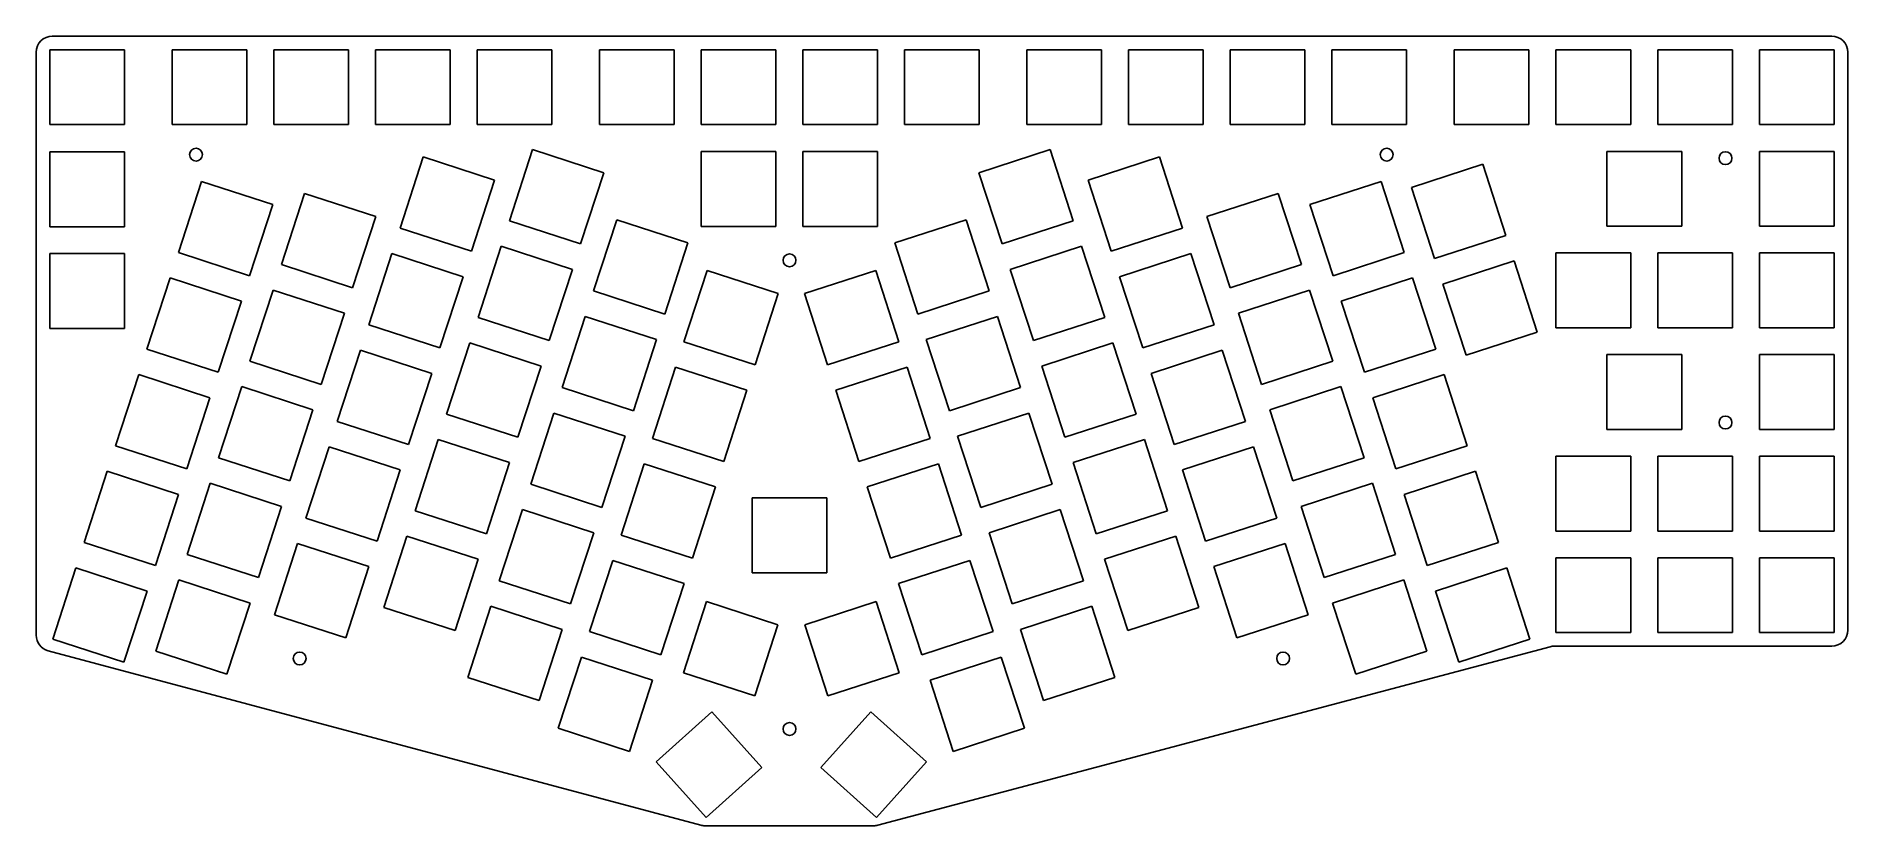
# Model space of a CAD drawing. Header units: millimetres. Extents: x -12 to 327, y -39 to 108.
import ezdxf

# ---------------------------------------------------------------- set-up
doc = ezdxf.new("R2010")
doc.units = ezdxf.units.MM

msp = doc.modelspace()

# ---------------------------------------------------------------- linework, layer by layer
for p, q in [((-11.9, 105.24), (-11.9, -3.76)), ((4.62, 105.71), (-9.38, 105.71)), ((-9.38, 105.71), (-9.38, 91.71)), ((323.64, 108.24), (-8.9, 108.24)), ((4.62, 91.71), (4.62, 105.71)), ((27.48, 105.71), (13.48, 105.71)), ((13.48, 105.71), (13.48, 91.71)), ((27.48, 91.71), (27.48, 105.71)), ((46.48, 105.71), (32.48, 105.71)), ((32.48, 105.71), (32.48, 91.71)), ((46.48, 91.71), (46.48, 105.71)), ((65.48, 105.71), (51.48, 105.71)), ((51.48, 105.71), (51.48, 91.71)), ((65.48, 91.71), (65.48, 105.71)), ((84.48, 105.71), (70.48, 105.71)), ((70.48, 105.71), (70.48, 91.71)), ((84.48, 91.71), (84.48, 105.71)), ((107.34, 105.71), (93.34, 105.71)), ((93.34, 105.71), (93.34, 91.71)), ((107.34, 91.71), (107.34, 105.71)), ((126.34, 105.71), (112.34, 105.71)), ((112.34, 105.71), (112.34, 91.71)), ((126.34, 91.71), (126.34, 105.71)), ((145.34, 105.71), (131.34, 105.71)), ((131.34, 105.71), (131.34, 91.71)), ((145.34, 91.71), (145.34, 105.71)), ((164.34, 105.71), (150.34, 105.71)), ((150.34, 105.71), (150.34, 91.71)), ((164.34, 91.71), (164.34, 105.71)), ((187.2, 105.71), (173.2, 105.71)), ((173.2, 105.71), (173.2, 91.71)), ((187.2, 91.71), (187.2, 105.71)), ((206.2, 105.71), (192.2, 105.71)), ((192.2, 105.71), (192.2, 91.71)), ((206.2, 91.71), (206.2, 105.71)), ((225.2, 105.71), (211.2, 105.71)), ((211.2, 105.71), (211.2, 91.71)), ((225.2, 91.71), (225.2, 105.71)), ((244.2, 105.71), (230.2, 105.71)), ((230.2, 105.71), (230.2, 91.71)), ((244.2, 91.71), (244.2, 105.71)), ((267.06, 105.71), (253.06, 105.71)), ((253.06, 105.71), (253.06, 91.71)), ((267.06, 91.71), (267.06, 105.71)), ((286.11, 105.71), (272.11, 105.71)), ((272.11, 105.71), (272.11, 91.71)), ((286.11, 91.71), (286.11, 105.71)), ((305.11, 105.71), (291.11, 105.71)), ((291.11, 105.71), (291.11, 91.71)), ((305.11, 91.71), (305.11, 105.71)), ((324.11, 105.71), (310.11, 105.71)), ((310.11, 105.71), (310.11, 91.71)), ((324.11, 91.71), (324.11, 105.71)), ((326.64, -2.81), (326.64, 105.24)), ((-9.38, 91.71), (4.62, 91.71)), ((13.48, 91.71), (27.48, 91.71)), ((32.48, 91.71), (46.48, 91.71)), ((51.48, 91.71), (65.48, 91.71)), ((70.48, 91.71), (84.48, 91.71)), ((93.34, 91.71), (107.34, 91.71)), ((112.34, 91.71), (126.34, 91.71)), ((131.34, 91.71), (145.34, 91.71)), ((150.34, 91.71), (164.34, 91.71)), ((173.2, 91.71), (187.2, 91.71)), ((192.2, 91.71), (206.2, 91.71)), ((211.2, 91.71), (225.2, 91.71)), ((230.2, 91.71), (244.2, 91.71)), ((253.06, 91.71), (267.06, 91.71)), ((272.11, 91.71), (286.11, 91.71)), ((291.11, 91.71), (305.11, 91.71)), ((310.11, 91.71), (324.11, 91.71)), ((4.62, 86.61), (-9.38, 86.61)), ((-9.38, 86.61), (-9.38, 72.61)), ((4.62, 72.61), (4.62, 86.61)), ((60.43, 85.66), (56.1, 72.35)), ((73.74, 81.34), (60.43, 85.66)), ((80.85, 87.04), (76.53, 73.72)), ((94.17, 82.71), (80.85, 87.04)), ((126.34, 86.66), (112.34, 86.66)), ((112.34, 86.66), (112.34, 72.66)), ((126.34, 72.66), (126.34, 86.66)), ((145.34, 86.66), (131.34, 86.66)), ((131.34, 86.66), (131.34, 72.66)), ((145.34, 72.66), (145.34, 86.66)), ((177.57, 87.04), (164.26, 82.71)), ((181.9, 73.72), (177.57, 87.04)), ((198, 85.66), (184.68, 81.34)), ((202.32, 72.35), (198, 85.66)), ((295.64, 86.71), (281.64, 86.71)), ((281.64, 86.71), (281.64, 72.71)), ((295.64, 72.71), (295.64, 86.71)), ((324.11, 86.71), (310.11, 86.71)), ((310.11, 86.71), (310.11, 72.71)), ((324.11, 72.71), (324.11, 86.71)), ((69.42, 68.02), (73.74, 81.34)), ((89.84, 69.4), (94.17, 82.71)), ((164.26, 82.71), (168.58, 69.4)), ((184.68, 81.34), (189.01, 68.02)), ((258.42, 84.3), (245.11, 79.97)), ((262.75, 70.98), (258.42, 84.3)), ((18.99, 81.1), (14.66, 67.79)), ((32.31, 76.77), (18.99, 81.1)), ((38.24, 78.85), (33.91, 65.54)), ((51.55, 74.53), (38.24, 78.85)), ((220.19, 78.85), (206.87, 74.53)), ((224.52, 65.54), (220.19, 78.85)), ((239.44, 81.1), (226.12, 76.77)), ((243.76, 67.79), (239.44, 81.1)), ((245.11, 79.97), (249.43, 66.66)), ((27.98, 63.46), (32.31, 76.77)), ((47.23, 61.21), (51.55, 74.53)), ((206.87, 74.53), (211.2, 61.21)), ((226.12, 76.77), (230.45, 63.46)), ((-9.38, 72.61), (4.62, 72.61)), ((56.1, 72.35), (69.42, 68.02)), ((76.53, 73.72), (89.84, 69.4)), ((96.57, 73.92), (92.24, 60.61)), ((109.88, 69.6), (96.57, 73.92)), ((112.34, 72.66), (126.34, 72.66)), ((131.34, 72.66), (145.34, 72.66)), ((161.86, 73.92), (148.54, 69.6)), ((166.18, 60.61), (161.86, 73.92)), ((168.58, 69.4), (181.9, 73.72)), ((189.01, 68.02), (202.32, 72.35)), ((281.64, 72.71), (295.64, 72.71)), ((310.11, 72.71), (324.11, 72.71)), ((14.66, 67.79), (27.98, 63.46)), ((74.98, 68.97), (70.66, 55.65)), ((88.3, 64.64), (74.98, 68.97)), ((105.56, 56.28), (109.88, 69.6)), ((148.54, 69.6), (152.87, 56.28)), ((183.44, 68.97), (170.13, 64.64)), ((187.77, 55.65), (183.44, 68.97)), ((230.45, 63.46), (243.76, 67.79)), ((249.43, 66.66), (262.75, 70.98)), ((286.11, 67.71), (272.11, 67.71)), ((272.11, 67.71), (272.11, 53.71)), ((286.11, 53.71), (286.11, 67.71)), ((305.11, 67.71), (291.11, 67.71)), ((291.11, 67.71), (291.11, 53.71)), ((305.11, 53.71), (305.11, 67.71)), ((324.11, 67.71), (310.11, 67.71)), ((310.11, 67.71), (310.11, 53.71)), ((324.11, 53.71), (324.11, 67.71)), ((4.62, 67.61), (-9.38, 67.61)), ((-9.38, 67.61), (-9.38, 53.61)), ((4.62, 53.61), (4.62, 67.61)), ((33.91, 65.54), (47.23, 61.21)), ((54.56, 67.59), (50.23, 54.28)), ((67.87, 63.27), (54.56, 67.59)), ((83.97, 51.33), (88.3, 64.64)), ((113.46, 64.43), (109.14, 51.11)), ((126.78, 60.1), (113.46, 64.43)), ((144.97, 64.43), (131.65, 60.1)), ((149.29, 51.11), (144.97, 64.43)), ((170.13, 64.64), (174.46, 51.33)), ((203.87, 67.59), (190.55, 63.27)), ((208.2, 54.28), (203.87, 67.59)), ((211.2, 61.21), (224.52, 65.54)), ((264.29, 66.23), (250.98, 61.9)), ((268.62, 52.91), (264.29, 66.23)), ((13.12, 63.03), (8.79, 49.72)), ((26.43, 58.7), (13.12, 63.03)), ((63.55, 49.95), (67.87, 63.27)), ((190.55, 63.27), (194.88, 49.95)), ((245.31, 63.03), (231.99, 58.7)), ((249.63, 49.72), (245.31, 63.03)), ((250.98, 61.9), (255.31, 48.59)), ((22.11, 45.39), (26.43, 58.7)), ((32.37, 60.78), (28.04, 47.47)), ((45.68, 56.46), (32.37, 60.78)), ((92.24, 60.61), (105.56, 56.28)), ((122.45, 46.79), (126.78, 60.1)), ((131.65, 60.1), (135.98, 46.79)), ((152.87, 56.28), (166.18, 60.61)), ((226.06, 60.78), (212.75, 56.46)), ((230.39, 47.47), (226.06, 60.78)), ((231.99, 58.7), (236.32, 45.39)), ((41.36, 43.14), (45.68, 56.46)), ((50.23, 54.28), (63.55, 49.95)), ((70.66, 55.65), (83.97, 51.33)), ((90.7, 55.85), (86.37, 42.54)), ((104.01, 51.53), (90.7, 55.85)), ((167.73, 55.85), (154.41, 51.53)), ((172.06, 42.54), (167.73, 55.85)), ((174.46, 51.33), (187.77, 55.65)), ((194.88, 49.95), (208.2, 54.28)), ((212.75, 56.46), (217.07, 43.14)), ((-9.38, 53.61), (4.62, 53.61)), ((69.11, 50.9), (64.79, 37.58)), ((82.43, 46.57), (69.11, 50.9)), ((99.69, 38.21), (104.01, 51.53)), ((109.14, 51.11), (122.45, 46.79)), ((135.98, 46.79), (149.29, 51.11)), ((154.41, 51.53), (158.74, 38.21)), ((189.32, 50.9), (176, 46.57)), ((193.64, 37.58), (189.32, 50.9)), ((255.31, 48.59), (268.62, 52.91)), ((272.11, 53.71), (286.11, 53.71)), ((291.11, 53.71), (305.11, 53.71)), ((310.11, 53.71), (324.11, 53.71)), ((8.79, 49.72), (22.11, 45.39)), ((28.04, 47.47), (41.36, 43.14)), ((48.69, 49.52), (44.36, 36.21)), ((62, 45.2), (48.69, 49.52)), ((209.74, 49.52), (196.43, 45.2)), ((214.07, 36.21), (209.74, 49.52)), ((217.07, 43.14), (230.39, 47.47)), ((236.32, 45.39), (249.63, 49.72)), ((295.64, 48.71), (281.64, 48.71)), ((281.64, 48.71), (281.64, 34.71)), ((295.64, 34.71), (295.64, 48.71)), ((324.11, 48.71), (310.11, 48.71)), ((310.11, 48.71), (310.11, 34.71)), ((324.11, 34.71), (324.11, 48.71)), ((7.25, 44.96), (2.92, 31.65)), ((20.56, 40.63), (7.25, 44.96)), ((57.68, 31.88), (62, 45.2)), ((78.1, 33.26), (82.43, 46.57)), ((107.59, 46.36), (103.26, 33.04)), ((120.91, 42.03), (107.59, 46.36)), ((150.84, 46.36), (137.52, 42.03)), ((155.16, 33.04), (150.84, 46.36)), ((176, 46.57), (180.33, 33.26)), ((196.43, 45.2), (200.75, 31.88)), ((251.18, 44.96), (237.86, 40.63)), ((255.51, 31.65), (251.18, 44.96)), ((16.24, 27.32), (20.56, 40.63)), ((26.5, 42.71), (22.17, 29.4)), ((39.81, 38.39), (26.5, 42.71)), ((86.37, 42.54), (99.69, 38.21)), ((116.58, 28.72), (120.91, 42.03)), ((137.52, 42.03), (141.85, 28.72)), ((158.74, 38.21), (172.06, 42.54)), ((231.93, 42.71), (218.62, 38.39)), ((236.26, 29.4), (231.93, 42.71)), ((237.86, 40.63), (242.19, 27.32)), ((35.48, 25.07), (39.81, 38.39)), ((64.79, 37.58), (78.1, 33.26)), ((84.83, 37.78), (80.5, 24.47)), ((98.14, 33.45), (84.83, 37.78)), ((173.6, 37.78), (160.29, 33.45)), ((177.93, 24.47), (173.6, 37.78)), ((180.33, 33.26), (193.64, 37.58)), ((218.62, 38.39), (222.94, 25.07)), ((44.36, 36.21), (57.68, 31.88)), ((200.75, 31.88), (214.07, 36.21)), ((281.64, 34.71), (295.64, 34.71)), ((310.11, 34.71), (324.11, 34.71)), ((2.92, 31.65), (16.24, 27.32)), ((42.82, 31.45), (38.49, 18.14)), ((56.13, 27.13), (42.82, 31.45)), ((63.24, 32.83), (58.91, 19.51)), ((76.55, 28.5), (63.24, 32.83)), ((93.82, 20.14), (98.14, 33.45)), ((103.26, 33.04), (116.58, 28.72)), ((141.85, 28.72), (155.16, 33.04)), ((160.29, 33.45), (164.61, 20.14)), ((195.19, 32.83), (181.87, 28.5)), ((199.51, 19.51), (195.19, 32.83)), ((215.61, 31.45), (202.3, 27.13)), ((219.94, 18.14), (215.61, 31.45)), ((242.19, 27.32), (255.51, 31.65)), ((22.17, 29.4), (35.48, 25.07)), ((51.8, 13.81), (56.13, 27.13)), ((72.23, 15.19), (76.55, 28.5)), ((101.72, 28.29), (97.39, 14.97)), ((115.03, 23.96), (101.72, 28.29)), ((156.71, 28.29), (143.39, 23.96)), ((161.03, 14.97), (156.71, 28.29)), ((181.87, 28.5), (186.2, 15.19)), ((202.3, 27.13), (206.62, 13.81)), ((222.94, 25.07), (236.26, 29.4)), ((286.11, 29.71), (272.11, 29.71)), ((272.11, 29.71), (272.11, 15.71)), ((286.11, 15.71), (286.11, 29.71)), ((305.11, 29.71), (291.11, 29.71)), ((291.11, 29.71), (291.11, 15.71)), ((305.11, 15.71), (305.11, 29.71)), ((324.11, 29.71), (310.11, 29.71)), ((310.11, 29.71), (310.11, 15.71)), ((324.11, 15.71), (324.11, 29.71)), ((1.38, 26.89), (-2.95, 13.58)), ((14.69, 22.56), (1.38, 26.89)), ((20.62, 24.64), (16.3, 11.33)), ((33.94, 20.32), (20.62, 24.64)), ((80.5, 24.47), (93.82, 20.14)), ((110.71, 10.65), (115.03, 23.96)), ((143.39, 23.96), (147.72, 10.65)), ((164.61, 20.14), (177.93, 24.47)), ((237.8, 24.64), (224.49, 20.32)), ((242.13, 11.33), (237.8, 24.64)), ((257.05, 26.89), (243.74, 22.56)), ((261.38, 13.58), (257.05, 26.89)), ((10.37, 9.25), (14.69, 22.56)), ((29.61, 7), (33.94, 20.32)), ((135.87, 21.89), (121.87, 21.89)), ((121.87, 21.89), (121.87, 7.89)), ((135.87, 7.89), (135.87, 21.89)), ((224.49, 20.32), (228.81, 7)), ((243.74, 22.56), (248.06, 9.25)), ((38.49, 18.14), (51.8, 13.81)), ((58.91, 19.51), (72.23, 15.19)), ((78.96, 19.71), (74.63, 6.4)), ((92.27, 15.38), (78.96, 19.71)), ((179.47, 19.71), (166.16, 15.38)), ((183.8, 6.4), (179.47, 19.71)), ((186.2, 15.19), (199.51, 19.51)), ((206.62, 13.81), (219.94, 18.14)), ((-2.95, 13.58), (10.37, 9.25)), ((57.37, 14.76), (53.04, 1.44)), ((70.68, 10.43), (57.37, 14.76)), ((87.94, 2.07), (92.27, 15.38)), ((97.39, 14.97), (110.71, 10.65)), ((147.72, 10.65), (161.03, 14.97)), ((166.16, 15.38), (170.48, 2.07)), ((201.06, 14.76), (187.74, 10.43)), ((205.39, 1.44), (201.06, 14.76)), ((248.06, 9.25), (261.38, 13.58)), ((272.11, 15.71), (286.11, 15.71)), ((291.11, 15.71), (305.11, 15.71)), ((310.11, 15.71), (324.11, 15.71)), ((16.3, 11.33), (29.61, 7)), ((36.94, 13.38), (32.62, 0.07)), ((50.26, 9.06), (36.94, 13.38)), ((66.36, -2.88), (70.68, 10.43)), ((95.85, 10.22), (91.52, -3.1)), ((109.16, 5.89), (95.85, 10.22)), ((162.58, 10.22), (149.26, 5.89)), ((166.91, -3.1), (162.58, 10.22)), ((187.74, 10.43), (192.07, -2.88)), ((221.48, 13.38), (208.17, 9.06)), ((225.81, 0.07), (221.48, 13.38)), ((228.81, 7), (242.13, 11.33)), ((286.11, 10.71), (272.11, 10.71)), ((272.11, 10.71), (272.11, -3.29)), ((286.11, -3.29), (286.11, 10.71)), ((305.11, 10.71), (291.11, 10.71)), ((291.11, 10.71), (291.11, -3.29)), ((305.11, -3.29), (305.11, 10.71)), ((324.11, 10.71), (310.11, 10.71)), ((310.11, 10.71), (310.11, -3.29)), ((324.11, -3.29), (324.11, 10.71)), ((-4.49, 8.82), (-8.82, -4.49)), ((8.82, 4.49), (-4.49, 8.82)), ((45.93, -4.26), (50.26, 9.06)), ((121.87, 7.89), (135.87, 7.89)), ((208.17, 9.06), (212.49, -4.26)), ((262.92, 8.82), (249.61, 4.49)), ((267.25, -4.49), (262.92, 8.82)), ((4.49, -8.82), (8.82, 4.49)), ((14.75, 6.57), (10.43, -6.74)), ((28.07, 2.25), (14.75, 6.57)), ((74.63, 6.4), (87.94, 2.07)), ((104.84, -7.42), (109.16, 5.89)), ((149.26, 5.89), (153.59, -7.42)), ((170.48, 2.07), (183.8, 6.4)), ((243.67, 6.57), (230.36, 2.25)), ((248, -6.74), (243.67, 6.57)), ((249.61, 4.49), (253.93, -8.82)), ((23.74, -11.07), (28.07, 2.25)), ((32.62, 0.07), (45.93, -4.26)), ((53.04, 1.44), (66.36, -2.88)), ((73.08, 1.64), (68.76, -11.67)), ((86.4, -2.69), (73.08, 1.64)), ((113.38, 2.52), (109.05, -10.8)), ((126.69, -1.81), (113.38, 2.52)), ((145.05, 2.52), (131.74, -1.81)), ((149.38, -10.8), (145.05, 2.52)), ((185.34, 1.64), (172.03, -2.69)), ((189.67, -11.67), (185.34, 1.64)), ((192.07, -2.88), (205.39, 1.44)), ((212.49, -4.26), (225.81, 0.07)), ((230.36, 2.25), (234.69, -11.07)), ((82.07, -16), (86.4, -2.69)), ((91.52, -3.1), (104.84, -7.42)), ((122.37, -15.12), (126.69, -1.81)), ((131.74, -1.81), (136.06, -15.12)), ((153.59, -7.42), (166.91, -3.1)), ((172.03, -2.69), (176.35, -16)), ((272.11, -3.29), (286.11, -3.29)), ((291.11, -3.29), (305.11, -3.29)), ((310.11, -3.29), (324.11, -3.29)), ((-9.68, -6.66), (112.29, -39.3)), ((-8.82, -4.49), (4.49, -8.82)), ((10.43, -6.74), (23.74, -11.07)), ((145.39, -39.3), (271.01, -5.91)), ((234.69, -11.07), (248, -6.74)), ((253.93, -8.82), (267.25, -4.49)), ((271.78, -5.81), (323.64, -5.81)), ((89.98, -7.85), (85.65, -21.17)), ((103.29, -12.18), (89.98, -7.85)), ((168.45, -7.85), (155.14, -12.18)), ((172.78, -21.17), (168.45, -7.85)), ((68.76, -11.67), (82.07, -16)), ((98.97, -25.49), (103.29, -12.18)), ((109.05, -10.8), (122.37, -15.12)), ((136.06, -15.12), (149.38, -10.8)), ((155.14, -12.18), (159.46, -25.49)), ((176.35, -16), (189.67, -11.67)), ((114.35, -18.09), (103.95, -27.46)), ((123.72, -28.49), (114.35, -18.09)), ((144.07, -18.09), (134.71, -28.49)), ((154.48, -27.46), (144.07, -18.09)), ((85.65, -21.17), (98.97, -25.49)), ((159.46, -25.49), (172.78, -21.17)), ((103.95, -27.46), (113.32, -37.86)), ((113.32, -37.86), (123.72, -28.49)), ((134.71, -28.49), (145.11, -37.86)), ((145.11, -37.86), (154.48, -27.46)), ((113.07, -39.4), (144.62, -39.4))]:
    msp.add_line(p, q)
for centre in [(17.96, 86.09), (240.47, 86.09), (303.78, 85.43), (128.87, 66.33), (303.78, 36), (37.32, -8.12), (221.11, -8.12), (128.87, -21.3)]:
    msp.add_circle(centre, 1.2)
for centre, start, end in [((-8.9, 105.24), 90, 180), ((323.64, 105.24), 0, 90), ((323.64, -2.81), 270, 0), ((-8.9, -3.76), 180, 255.0184), ((271.78, -8.81), 90, 104.8829), ((113.07, -36.4), 255.0184, 270), ((144.62, -36.4), 270, 284.8829)]:
    msp.add_arc(centre, 3, start, end)

doc.saveas('drawing.dxf')
